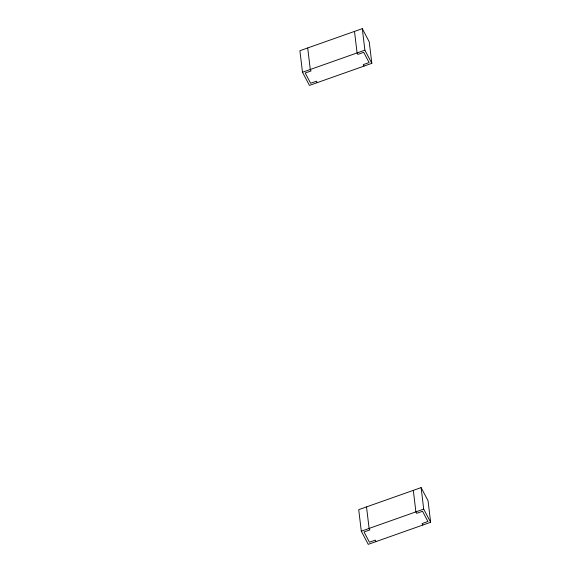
<?xml version="1.0" encoding="UTF-8"?>
<svg xmlns="http://www.w3.org/2000/svg" width="573" height="573" viewBox="0 0 573 573"><rect width="100%" height="100%" fill="white"/><g stroke="black" fill="none" stroke-linecap="round" stroke-linejoin="round"><path stroke-width="0.86" d="M362.294 28.65L299.894 50.725L302.487 72.248L309.427 85.406L371.827 63.331L369.227 41.808L362.294 28.65L364.886 50.173L371.827 63.331M302.487 72.248L364.886 50.173M421.112 487.594L358.712 509.669L361.305 531.192L368.246 544.35L430.645 522.275L428.045 500.752L421.112 487.594L423.705 509.118L430.645 522.275M361.305 531.192L423.705 509.118M364.027 66.088L363.253 64.627L369.105 62.557L363.712 52.322L357.86 54.392L357.086 52.931L354.494 31.408M317.227 82.648L316.454 81.187L310.609 83.257L305.208 73.022L311.06 70.952L310.287 69.491L307.694 47.967M422.845 525.033L422.072 523.572L427.924 521.502L422.53 511.266L416.678 513.336L415.905 511.875L413.312 490.352M376.046 541.592L375.272 540.131L369.427 542.201L364.027 531.966L369.879 529.896L369.105 528.435L366.512 506.912"/></g></svg>
